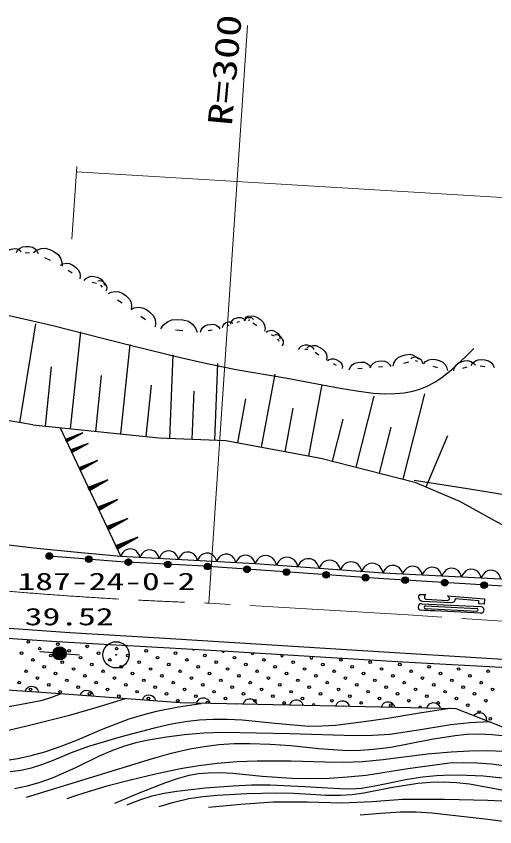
# Model space of a CAD drawing. Units: millimetres, scale not verified. Extents: x 40000 to 680000, y 20000 to 380000.
# Drawn here: x 292264 to 328504, y 245893 to 307275 of the extents above; entities that cross this region are included whole.
import ezdxf
from ezdxf.enums import TextEntityAlignment as Align

# ---------------------------------------------------------------- set-up
doc = ezdxf.new("R2010")
doc.units = ezdxf.units.MM
doc.header["$LTSCALE"] = 1000
doc.linetypes.add('CHAIN', pattern=[18.5, 12, -1.5, 3.5, -1.5])
for name, color, linetype, lineweight in [('M-BGD', 7, 'Continuous', 25), ('M-BGD-HTXT', 7, 'Continuous', 13), ('M-BMK', 2, 'CHAIN', 13), ('M-STR-STRC', 7, 'Continuous', 25)]:
    doc.layers.add(name, color=color, linetype=linetype, lineweight=lineweight)
doc.layers.add('M-BMK-SRVR', color=7, linetype='Continuous')
doc.styles.add('ＭＳ ゴシック', font='')
doc.styles.get('ＭＳ ゴシック').set_extended_font_data('MS Gothic')

# ---------------------------------------------------------------- blocks, each defined once
blk = doc.blocks.new('BUHIN3')
at = {"color": 3, "linetype": 'Continuous', "lineweight": 25}
for radius in [995, 30]:
    blk.add_circle((0, 0), radius, dxfattribs=at)
blk = doc.blocks.new('BUHIN10')
at = {"color": 7, "linetype": 'Continuous', "lineweight": 25}
blk.add_lwpolyline([(-499, 530), (-583, 375), (-627, 215), (-646, 2), (-600, -175), (-522, -337), (-368, -501), (-211, -588), (-38, -645), (176, -638), (337, -602), (499, -530)], dxfattribs=at)
blk = doc.blocks.new('BUHIN11')
at = {"color": 7, "linetype": 'Continuous', "lineweight": 25}
blk.add_lwpolyline([(-545, 599), (-641, 429), (-693, 251), (-718, 14), (-671, -183), (-587, -365), (-419, -550), (-246, -650), (-54, -717), (184, -714), (363, -676), (545, -599)], dxfattribs=at)
blk = doc.blocks.new('BUHIN12')
at = {"color": 7, "linetype": 'Continuous', "lineweight": 25}
blk.add_lwpolyline([(-513, 540), (-599, 381), (-642, 216), (-661, -2), (-613, -182), (-533, -347), (-374, -514), (-213, -603), (-35, -660), (184, -652), (348, -614), (513, -540)], dxfattribs=at)
blk = doc.blocks.new('BUHIN134')
at = {"color": 7, "linetype": 'Continuous', "lineweight": 25}
for p, q in [((733, -243), (-611, 202)), ((-276, 58), (723, -273)), ((-256, 118), (743, -212)), ((753, -182), (111, 31)), ((715, -296), (74, -83)), ((408, -232), (704, -330)), ((467, -54), (763, -152))]:
    blk.add_line(p, q, dxfattribs=at)
blk.add_lwpolyline([(798, -134), (-759, 252), (720, -369)], close=True, dxfattribs=at)
blk = doc.blocks.new('BUHIN136')
at = {"color": 7, "linetype": 'Continuous', "lineweight": 25}
for p, q in [((641, -212), (-535, 177)), ((-241, 50), (632, -239)), ((-224, 104), (650, -186)), ((659, -159), (97, 27)), ((626, -259), (64, -73)), ((357, -203), (616, -289)), ((408, -47), (668, -133))]:
    blk.add_line(p, q, dxfattribs=at)
blk.add_lwpolyline([(699, -117), (-664, 220), (630, -323)], close=True, dxfattribs=at)
blk = doc.blocks.new('BUHIN182')
at = {"color": 7, "linetype": 'Continuous', "lineweight": 25}
blk.add_lwpolyline([(208, -455), (87, -466), (-27, -452), (-166, -412), (-267, -336), (-347, -244), (-412, -103), (-429, 18), (-420, 143), (-361, 278), (-297, 373), (-208, 455)], dxfattribs=at)
blk = doc.blocks.new('BUHIN183')
at = {"color": 7, "linetype": 'Continuous', "lineweight": 25}
blk.add_lwpolyline([(355, -352), (245, -406), (134, -433), (-11, -444), (-131, -409), (-239, -351), (-349, -242), (-408, -134), (-444, -14), (-435, 133), (-409, 244), (-355, 352)], dxfattribs=at)
blk = doc.blocks.new('BUHIN184')
at = {"color": 7, "linetype": 'Continuous', "lineweight": 25}
blk.add_lwpolyline([(355, -352), (246, -406), (134, -433), (-11, -444), (-131, -409), (-239, -351), (-349, -242), (-408, -134), (-444, -14), (-435, 133), (-409, 244), (-355, 352)], dxfattribs=at)
blk = doc.blocks.new('BUHIN185')
at = {"color": 7, "linetype": 'Continuous', "lineweight": 25}
blk.add_lwpolyline([(335, -371), (223, -418), (110, -439), (-35, -443), (-153, -401), (-258, -337), (-362, -222), (-415, -112), (-444, 10), (-427, 156), (-395, 266), (-335, 371)], dxfattribs=at)
blk = doc.blocks.new('BUHIN186')
at = {"color": 7, "linetype": 'Continuous', "lineweight": 25}
blk.add_lwpolyline([(338, -368), (226, -417), (114, -438), (-31, -443), (-150, -402), (-255, -339), (-360, -225), (-414, -115), (-444, 7), (-429, 153), (-397, 263), (-338, 368)], dxfattribs=at)
blk = doc.blocks.new('BUHIN210')
at = {"color": 7, "linetype": 'Continuous', "lineweight": 25}
blk.add_line((-35, 176), (35, -176), dxfattribs=at)
blk.add_lwpolyline([(175, -882), (-33, -827), (-253, -669), (-407, -493), (-502, -242), (-555, 23), (-566, 310), (-488, 545), (-345, 748), (-175, 882)], dxfattribs=at)
blk = doc.blocks.new('BUHIN216')
at = {"color": 7, "linetype": 'Continuous', "lineweight": 25}
blk.add_line((-124, 83), (124, -83), dxfattribs=at)
blk.add_lwpolyline([(622, -413), (468, -503), (246, -540), (53, -528), (-151, -437), (-338, -313), (-513, -152), (-606, 31), (-642, 234), (-622, 413)], dxfattribs=at)
blk = doc.blocks.new('BUHIN230')
at = {"color": 7, "linetype": 'Continuous', "lineweight": 25}
blk.add_line((-149, 82), (149, -82), dxfattribs=at)
blk.add_lwpolyline([(744, -409), (578, -526), (330, -589), (110, -593), (-130, -510), (-354, -387), (-567, -221), (-691, -22), (-750, 205), (-744, 409)], dxfattribs=at)
blk = doc.blocks.new('BUHIN440')
at = {"color": 7, "linetype": 'Continuous', "lineweight": 25}
for radius in [249, 220, 191, 161, 132, 97.5, 67.5, 38.8, 7.5]:
    blk.add_circle((0, 0), radius, dxfattribs=at)
blk = doc.blocks.new('BUHIN441')
at = {"color": 7, "linetype": 'Continuous', "lineweight": 25}
for radius in [249, 220, 191, 161, 132, 97.5, 67.5, 38.8, 7.5]:
    blk.add_circle((0, 0), radius, dxfattribs=at)
blk = doc.blocks.new('BUHIN442')
at = {"color": 7, "linetype": 'Continuous', "lineweight": 25}
for radius in [249, 220, 191, 161, 132, 97.5, 67.5, 38.8, 7.5]:
    blk.add_circle((0, 0), radius, dxfattribs=at)
blk = doc.blocks.new('BUHIN443')
at = {"color": 7, "linetype": 'Continuous', "lineweight": 25}
for radius in [249, 220, 191, 161, 132, 97.5, 67.5, 38.8, 7.5]:
    blk.add_circle((0, 0), radius, dxfattribs=at)
blk = doc.blocks.new('BUHIN444')
at = {"color": 7, "linetype": 'Continuous', "lineweight": 25}
for radius in [249, 220, 191, 161, 132, 97.5, 67.5, 38.8, 7.5]:
    blk.add_circle((0, 0), radius, dxfattribs=at)
blk = doc.blocks.new('BUHIN510')
at = {"color": 7, "linetype": 'Continuous', "lineweight": 25}
for radius in [498, 440, 382, 322, 265, 195, 135, 77.5, 15]:
    blk.add_circle((0, 0), radius, dxfattribs=at)

msp = doc.modelspace()

# ---------------------------------------------------------------- linework, layer by layer
at = {"layer": 'M-BGD'}
for p, q in [((293262, 289339), (292933, 289356)), ((294873, 288769), (294441, 288976)), ((298335, 287042), (298024, 287111)), ((298805, 286763), (298684, 286919)), ((300279, 285541), (299933, 285783)), ((302053, 284284), (301690, 284543)), ((309959, 284261), (309820, 284244)), ((292545, 276490), (293755, 283975)), ((308363, 283882), (308207, 283813)), ((309185, 284122), (308960, 284070)), ((296387, 276034), (297149, 283371)), ((304873, 283446), (304321, 283498)), ((311813, 283036), (311606, 283139)), ((300198, 275638), (300900, 282405)), ((312170, 282651), (312066, 282824)), ((314342, 282042), (314117, 282042)), ((315184, 281615), (314890, 281806)), ((303903, 275307), (304160, 281623)), ((322669, 281120), (322496, 281190)), ((294482, 276231), (294949, 280731)), ((307294, 275169), (307531, 280988)), ((316509, 280835), (316284, 280956)), ((318464, 280594), (318136, 280560)), ((320011, 280712), (319700, 280694)), ((321961, 281088), (321581, 280984)), ((324191, 280641), (323828, 280745)), ((327755, 280732), (327409, 280767)), ((298292, 275836), (298732, 280067)), ((310835, 274633), (311866, 280172)), ((302103, 275440), (302507, 279329)), ((314425, 273965), (315433, 279379)), ((305599, 275238), (305747, 278879)), ((309039, 274967), (309659, 278293)), ((317998, 273118), (319365, 278500)), ((321566, 272212), (323205, 278667)), ((312630, 274299), (313242, 277586)), ((293529, 276330), (289131, 277086)), ((293529, 276330), (303056, 275341)), ((316214, 273571), (317027, 276769)), ((295584, 276117), (300183, 266364)), ((319782, 272665), (320668, 276154)), ((303056, 275341), (308142, 275134)), ((308142, 275134), (315322, 273798)), ((323303, 271627), (324961, 275533)), ((315322, 273798), (322458, 271985)), ((297308, 273194), (297043, 273069)), ((297058, 273039), (297631, 273309)), ((297959, 273439), (297067, 273018)), ((297080, 272991), (298281, 273558)), ((297985, 273385), (297093, 272964)), ((297106, 272937), (297679, 273207)), ((297383, 273035), (297118, 272910)), ((322458, 271985), (325839, 270550)), ((325839, 270550), (330227, 268112)), ((299179, 268573), (299829, 268880)), ((300201, 269027), (299190, 268550)), ((299204, 268520), (300565, 269161)), ((300230, 268966), (299219, 268489)), ((299463, 268749), (299163, 268608)), ((299233, 268458), (299883, 268764)), ((299548, 268569), (299248, 268427)), ((293608, 266997), (284869, 268038)), ((299879, 267060), (301320, 267739)), ((300153, 267303), (299835, 267153)), ((299852, 267117), (300540, 267441)), ((300934, 267597), (299864, 267092)), ((300965, 267532), (299895, 267027)), ((299910, 266994), (300598, 267319)), ((300243, 267112), (299925, 266962)), ((297153, 266647), (293608, 266997)), ((300183, 266364), (297153, 266647)), ((310354, 265801), (300183, 266364)), ((320042, 265099), (310354, 265801)), ((331938, 264501), (320042, 265099)), ((291731, 260925), (296313, 260616)), ((295335, 259897), (288260, 260364)), ((296313, 260616), (303541, 260178)), ((303872, 259431), (295335, 259897)), ((303541, 260178), (310820, 259715)), ((310820, 259715), (320915, 259097)), ((295054, 259066), (294058, 259149)), ((308283, 259160), (303872, 259431)), ((316946, 258645), (308283, 259160)), ((320915, 259097), (326682, 258736)), ((296051, 258991), (297049, 258924)), ((321539, 258370), (316946, 258645)), ((326682, 258736), (333765, 258299)), ((330489, 257879), (321539, 258370)), ((295261, 255991), (288014, 256483)), ((304667, 255279), (295261, 255991)), ((315252, 255058), (304667, 255279)), ((325592, 254837), (315252, 255058)), ((336377, 250513), (325592, 254837))]:
    msp.add_line(p, q, dxfattribs=at)
for points in [[(292277, 289390), (292372, 289562), (292562, 289721), (292752, 289818), (292996, 289847), (293243, 289834), (293499, 289779), (293690, 289658), (293838, 289485), (293919, 289304)], [(291257, 288928), (291274, 289104), (291373, 289303), (291494, 289451), (291685, 289562), (291893, 289640), (292124, 289687), (292325, 289656), (292508, 289567), (292640, 289446)], [(293577, 289391), (293802, 289569), (294146, 289677), (294456, 289700), (294801, 289601), (295125, 289446), (295440, 289228), (295629, 288958), (295730, 288643), (295738, 288354)], [(297402, 287250), (297520, 287399), (297727, 287520), (297925, 287582), (298163, 287570), (298396, 287518), (298633, 287425), (298796, 287278), (298909, 287090), (298958, 286904)], [(298442, 287230), (298558, 287254), (298704, 287230), (298823, 287182), (298931, 287083), (299022, 286966), (299098, 286828), (299118, 286694), (299098, 286560), (299047, 286452)], [(299242, 286267), (299463, 286389), (299777, 286433), (300050, 286410), (300335, 286274), (300595, 286093), (300837, 285859), (300962, 285597), (301006, 285309), (300971, 285057)], [(290365, 284914), (292506, 284430), (295027, 283860), (297523, 283234), (301106, 282306), (304707, 281435), (306820, 280947), (308926, 280524), (312783, 279866), (316806, 279117), (318056, 278897), (319305, 278738), (320147, 278687), (320970, 278696), (321638, 278759), (322286, 278881), (322840, 279043), (323384, 279265), (323958, 279573), (324511, 279940), (325218, 280498), (325911, 281123), (326413, 281608), (326912, 282103)], [(300964, 285062), (301198, 285189), (301531, 285232), (301819, 285204), (302120, 285059), (302392, 284864), (302645, 284614), (302776, 284336), (302818, 284032), (302779, 283765)], [(303218, 283601), (303390, 283884), (303721, 284139), (304048, 284289), (304461, 284320), (304875, 284281), (305303, 284171), (305617, 283954), (305853, 283653), (305977, 283342)], [(308511, 283966), (308542, 284101), (308639, 284244), (308748, 284347), (308908, 284413), (309076, 284452), (309260, 284465), (309412, 284420), (309545, 284332), (309635, 284226)], [(309544, 284210), (309571, 284288), (309638, 284369), (309710, 284423), (309810, 284454), (309914, 284466), (310025, 284463), (310114, 284426), (310188, 284366), (310235, 284296)], [(307896, 283675), (307900, 283777), (307950, 283895), (308015, 283984), (308121, 284054), (308238, 284106), (308369, 284141), (308485, 284130), (308594, 284085), (308674, 284021)], [(311191, 283347), (311301, 283431), (311468, 283480), (311619, 283489), (311785, 283439), (311940, 283361), (312091, 283253), (312180, 283121), (312227, 282968), (312228, 282828)], [(311859, 283170), (311979, 283180), (312125, 283139), (312239, 283075), (312337, 282960), (312415, 282831), (312475, 282682), (312479, 282543), (312442, 282409), (312377, 282306)], [(313668, 282042), (313727, 282162), (313850, 282277), (313977, 282351), (314143, 282379), (314311, 282379), (314488, 282351), (314623, 282275), (314730, 282162), (314791, 282042)], [(314303, 282186), (314482, 282294), (314741, 282340), (314968, 282329), (315209, 282225), (315429, 282082), (315637, 281896), (315749, 281683), (315793, 281445), (315772, 281235)], [(315834, 281198), (315958, 281287), (316144, 281336), (316310, 281341), (316491, 281280), (316659, 281189), (316821, 281066), (316915, 280917), (316961, 280747), (316958, 280593)], [(319077, 280660), (319150, 280832), (319312, 281001), (319481, 281111), (319709, 281163), (319942, 281176), (320189, 281151), (320382, 281056), (320538, 280909), (320633, 280746)], [(320820, 280777), (320864, 281008), (321020, 281260), (321200, 281442), (321468, 281566), (321753, 281644), (322066, 281678), (322329, 281612), (322561, 281471), (322722, 281295)], [(322151, 281328), (322233, 281403), (322364, 281453), (322483, 281471), (322620, 281441), (322749, 281389), (322877, 281313), (322957, 281213), (323005, 281094), (323015, 280982)], [(323102, 280952), (323253, 281120), (323506, 281249), (323744, 281309), (324025, 281278), (324297, 281200), (324570, 281073), (324753, 280888), (324873, 280657), (324917, 280434)], [(326717, 280836), (326827, 281013), (327035, 281171), (327240, 281264), (327500, 281281), (327759, 281255), (328027, 281185), (328223, 281048), (328370, 280858), (328446, 280663)], [(317479, 280491), (317547, 280676), (317710, 280864), (317883, 280990), (318121, 281056), (318367, 281082), (318630, 281068), (318839, 280978), (319012, 280830), (319121, 280663)], [(330465, 270821), (326435, 271474), (322401, 272124)], [(397262, 263333), (391358, 262479), (388627, 262223), (385576, 261989), (381715, 261818), (376587, 261861), (363072, 262543), (344878, 263231), (332019, 263935), (320078, 264661), (312595, 265194), (306067, 265642), (300182, 265955), (294772, 266398)], [(290772, 254862), (292528, 255144), (294261, 255483), (294952, 255699), (295626, 255964)], [(300526, 255593), (298364, 254916), (296187, 254297), (293079, 253508), (289950, 252776)], [(291547, 250940), (292380, 251067), (293408, 251290), (294419, 251572), (295668, 251996), (296908, 252480), (298855, 253300), (300826, 254065), (301842, 254383), (302876, 254643), (304546, 254969), (306242, 255239), (306262, 255242), (306282, 255245)], [(291816, 250074), (292619, 250190), (293418, 250366), (294283, 250639), (295139, 250971), (296440, 251517), (297770, 252010), (300241, 252731), (302742, 253399), (303890, 253661), (305058, 253866), (306112, 253988), (307181, 254050), (308272, 254050), (309368, 253991), (311878, 253728), (314406, 253523), (315422, 253527), (316437, 253591), (318413, 253830), (320393, 254131), (322654, 254488), (324921, 254851)], [(328090, 253835), (326626, 253757), (325168, 253619), (322867, 253224), (320548, 252887), (319253, 252805), (317943, 252784), (312954, 252934), (307958, 253036), (306481, 252975), (305006, 252853), (303643, 252688), (302275, 252461), (301317, 252245), (300378, 251970), (299425, 251617), (298486, 251205), (296749, 250364), (294982, 249575), (294048, 249244), (293094, 248971), (292126, 248755)], [(293050, 248147), (297818, 249607), (302593, 251073), (304000, 251461), (305419, 251791), (306499, 251981), (307600, 252113), (308768, 252190), (309948, 252206), (311496, 252154), (313050, 252041), (315191, 251831), (317339, 251682), (318335, 251694), (319331, 251767), (320622, 251935), (321909, 252164), (323701, 252519), (325493, 252814), (326394, 252899), (327300, 252923), (328307, 252884), (329322, 252783)], [(329165, 251586), (327976, 251633), (326588, 251623), (325202, 251553), (323411, 251386), (321623, 251159), (320055, 250960), (318485, 250821), (317071, 250769), (315643, 250777), (313081, 250853), (310519, 250868), (309002, 250806), (307490, 250683), (306093, 250510), (304703, 250278), (302804, 249880), (300915, 249423), (299134, 248963), (297374, 248445), (296742, 248232), (296102, 248006)], [(299729, 247676), (301644, 248493), (303592, 249259), (304468, 249556), (305366, 249797), (306069, 249922), (306789, 249989), (307724, 250002), (308666, 249953), (310900, 249739), (313133, 249586), (314538, 249556), (315950, 249587), (317353, 249665), (318755, 249803), (321918, 250297), (325079, 250729), (326109, 250765), (327140, 250741), (328258, 250650), (329378, 250499)], [(329059, 249583), (327646, 249714), (326396, 249787), (325145, 249799), (324087, 249754), (323025, 249647), (321732, 249445), (320437, 249182), (319421, 248960), (318399, 248799), (317577, 248748), (316749, 248756), (314118, 248926), (311495, 249035), (310089, 249038), (308685, 248980), (306562, 248809), (304426, 248576), (303478, 248424), (302535, 248211), (301673, 247941), (300829, 247614), (300737, 247576), (300635, 247535)], [(303085, 247441), (304201, 247761), (305339, 248024), (306404, 248186), (307479, 248289), (309731, 248408), (311976, 248466), (313273, 248442), (314582, 248358), (315701, 248288), (316827, 248277), (317711, 248340), (318592, 248463), (320627, 248859), (322676, 249196), (323632, 249274), (324603, 249292), (325601, 249247), (326593, 249141), (330544, 248405)], [(329038, 247840), (327969, 247892), (324732, 247951), (321509, 247949), (319219, 247783), (316927, 247678), (314322, 247747), (311716, 247754), (309271, 247580), (306827, 247353)], [(318321, 246788), (319845, 246934), (321368, 247021), (322543, 247014), (323728, 246946), (327976, 246464), (332206, 245923), (332294, 245909), (332391, 245893)]]:
    msp.add_lwpolyline(points, dxfattribs=at)
for points in [[(297106, 272875), (298413, 273620), (297007, 273085)], [(299234, 268388), (300715, 269232), (299121, 268626)], [(299910, 266920), (301479, 267814), (299791, 267172)]]:
    msp.add_lwpolyline(points, close=True, dxfattribs=at)
for centre in [(293181, 259899), (295411, 259728), (297640, 259556), (292667, 259042), (294039, 259385), (296268, 259213), (298498, 259042), (299870, 259385), (302099, 259213), (304329, 259042), (293524, 258527), (294896, 258870), (295754, 258356), (297126, 258699), (299355, 258527), (300727, 258870), (301585, 258356), (302957, 258699), (305186, 258527), (306558, 258870), (307416, 258356), (308788, 258699), (311017, 258527), (313247, 258356), (316848, 258527), (319078, 258356), (294382, 258013), (296611, 257841), (297983, 258184), (300213, 258013), (302442, 257841), (303814, 258184), (306044, 258013), (308273, 257841), (309645, 258184), (311875, 258013), (314104, 257841), (315476, 258184), (317706, 258013), (319935, 257841), (321307, 258184), (323537, 258013), (325766, 257841), (293010, 257670), (293867, 257155), (295239, 257498), (297469, 257327), (298841, 257670), (299698, 257155), (301070, 257498), (303300, 257327), (304672, 257670), (305529, 257155), (306901, 257498), (309131, 257327), (310503, 257670), (311360, 257155), (312732, 257498), (314962, 257327), (316334, 257670), (317191, 257155), (318563, 257498), (320793, 257327), (322165, 257670), (323022, 257155), (324394, 257498), (326624, 257327), (327996, 257670), (292495, 256812), (294725, 256641), (296097, 256984), (298326, 256812), (300556, 256641), (301928, 256984), (304157, 256812), (306387, 256641), (307759, 256984), (309988, 256812), (312218, 256641), (313590, 256984), (315819, 256812), (318049, 256641), (319421, 256984), (321650, 256812), (323880, 256641), (325252, 256984), (327481, 256812), (293353, 256298), (295582, 256126), (296954, 256469), (297812, 255955), (299184, 256298), (301413, 256126), (302785, 256469), (303643, 255955), (305015, 256298), (307244, 256126), (308616, 256469), (309474, 255955), (310846, 256298), (313075, 256126), (314447, 256469), (315305, 255955), (316677, 256298), (318906, 256126), (320278, 256469), (321136, 255955), (322508, 256298), (324737, 256126), (326109, 256469), (326967, 255955), (328339, 256298), (300041, 255783), (302271, 255612), (304500, 255440), (305872, 255783), (308102, 255612), (310331, 255440), (311703, 255783), (312561, 255269), (313933, 255612), (316162, 255440), (317534, 255783), (318392, 255269), (319764, 255612), (321993, 255440), (323365, 255783), (324223, 255269), (325595, 255612), (327824, 255440), (320621, 255097), (326452, 255097), (327310, 254583), (328167, 254068)]:
    msp.add_circle(centre, 99.5, dxfattribs=at)
for centre, start, end in [((305701, 259385), 218.04497, 314.94358), ((307930, 259213), 194.73695, 338.2516), ((310160, 259042), 172.62119, 0.5616), ((312389, 258870), 149.36118, 23.82161), ((314619, 258699), 118.82332, 54.35947), ((306730, 255269), 339.48827, 198.11853), ((308959, 255097), 66.40268, 111.20411), ((314790, 255097), 341.39038, 196.21642), ((317020, 254926), 70.07858, 107.47141), ((322851, 254926), 340.97996, 196.57003), ((325080, 254754), 68.5876, 108.96239)]:
    msp.add_arc(centre, 99.5, start, end, dxfattribs=at)
at = {"layer": 'M-BGD-HTXT'}
for p, q in [((306840, 262831), (309789, 306559)), ((296475, 290400), (296845, 295893)), ((296819, 295501), (378895, 290504))]:
    msp.add_line(p, q, dxfattribs=at)
at = {"layer": 'M-BMK'}
for p, q in [((321951, 261949), (306840, 262831)), ((342957, 260498), (321951, 261949))]:
    msp.add_line(p, q, dxfattribs=at)
msp.add_arc((316975, 562660), 300000, 260.93477, 268.06395, dxfattribs=at)
at = {"layer": 'M-STR-STRC'}
for p, q in [((322802, 263494), (323252, 263472)), ((324929, 263390), (327731, 263153)), ((322957, 262785), (327452, 262566)), ((323017, 262983), (325214, 262875)), ((323324, 263118), (324922, 263040)), ((325530, 263189), (327272, 263041)), ((327275, 263041), (327262, 262776)), ((327712, 262754), (327262, 262776)), ((327731, 263153), (327712, 262754)), ((327428, 262067), (322933, 262286)), ((324090, 262229), (323133, 262276)), ((323240, 262421), (327135, 262231)), ((323250, 262621), (327145, 262431))]:
    msp.add_line(p, q, dxfattribs=at)
for centre, radius, start, end in [((322983, 263321), 250, 136.37817, 179.85501), ((323482, 263280), 300, 140.1391, 176.09375), ((324784, 263127), 300, 10.586, 61.11063), ((322945, 262536), 250, 87.20731, 267.20729), ((323031, 263282), 300, 172.42676, 267.40662), ((323329, 263268), 150, 167.60736, 268.00961), ((324929, 263190), 150, 267.20729, 357.2073), ((325230, 263175), 300, 266.95355, 2.60159), ((323245, 262521), 100, 87.20731, 267.20729), ((327140, 262331), 100, 267.20728, 87.20731), ((327440, 262316), 250, 267.20728, 87.20731)]:
    msp.add_arc(centre, radius, start, end, dxfattribs=at)

# ---------------------------------------------------------------- block references
at = {"layer": 'M-BGD', "rotation": 223.57429}
for name, p in [('BUHIN210', (296343, 287911)), ('BUHIN210', (310339, 283935)), ('BUHIN216', (306952, 283482)), ('BUHIN230', (326215, 280645)), ('BUHIN136', (296670, 275432)), ('BUHIN136', (297072, 274627)), ('BUHIN134', (298476, 271815)), ('BUHIN134', (299216, 270333)), ('BUHIN10', (300909, 266324)), ('BUHIN10', (302362, 266244)), ('BUHIN10', (303815, 266163)), ('BUHIN444', (294772, 266398)), ('BUHIN444', (297763, 266153)), ('BUHIN10', (305268, 266083)), ('BUHIN10', (306721, 266002)), ('BUHIN10', (308174, 265922)), ('BUHIN10', (309627, 265841)), ('BUHIN11', (311161, 265742)), ('BUHIN11', (312776, 265625)), ('BUHIN11', (314390, 265508)), ('BUHIN11', (316005, 265391)), ('BUHIN443', (300755, 265924)), ('BUHIN443', (303751, 265765)), ('BUHIN442', (306747, 265595)), ('BUHIN11', (317620, 265274)), ('BUHIN11', (319234, 265157)), ('BUHIN12', (320785, 265061)), ('BUHIN12', (322272, 264987)), ('BUHIN12', (323759, 264912)), ('BUHIN442', (309740, 265390)), ('BUHIN441', (312734, 265184)), ('BUHIN441', (315726, 264971)), ('BUHIN12', (325246, 264837)), ('BUHIN12', (326733, 264762)), ('BUHIN12', (328220, 264688)), ('BUHIN441', (318719, 264758)), ('BUHIN440', (321714, 264561)), ('BUHIN440', (324709, 264379)), ('BUHIN440', (327704, 264198)), ('BUHIN510', (295553, 259024)), ('BUHIN186', (293449, 256114)), ('BUHIN185', (297613, 255813)), ('BUHIN185', (302316, 255457)), ('BUHIN184', (306431, 255242)), ('BUHIN184', (309960, 255168)), ('BUHIN184', (313488, 255095)), ('BUHIN183', (316976, 255021)), ('BUHIN183', (320422, 254947)), ('BUHIN183', (323869, 254874)), ('BUHIN182', (327389, 254116))]:
    msp.add_blockref(name, p, dxfattribs=at)
at = {"layer": 'M-BMK-SRVR', "rotation": 223.57429}
msp.add_blockref('BUHIN3', (299826, 258916), dxfattribs=at)

# ---------------------------------------------------------------- texts
at = {"layer": 'M-BGD-HTXT', "style": 'ＭＳ ゴシック', "width": 1.35}
msp.add_text('R=300', height=1833, rotation=84.8, dxfattribs=at).set_placement((309135, 298883), align=Align.BOTTOM_LEFT)
at = {"layer": 'M-BGD-HTXT', "style": 'ＭＳ ゴシック', "width": 1.5}
for s, p in [('187-24-0-2', (292359, 263420)), ('39.52', (292908, 260754))]:
    msp.add_text(s, height=1320, dxfattribs=at).set_placement(p, align=Align.BOTTOM_LEFT)

doc.saveas('drawing.dxf')
